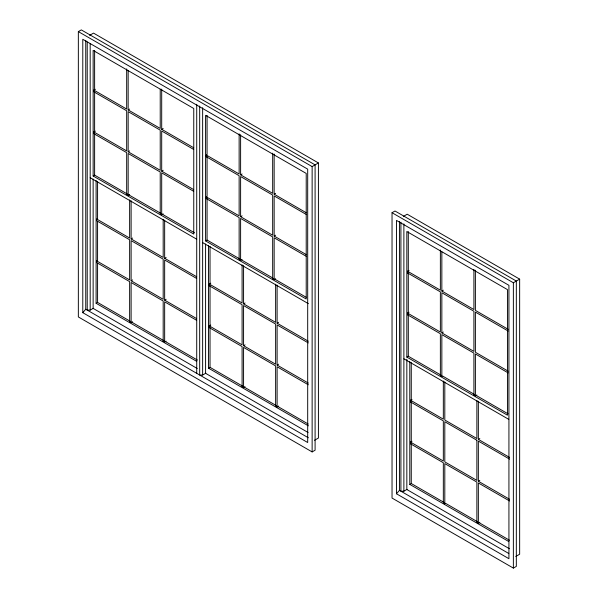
<?xml version="1.0" encoding="UTF-8"?>
<svg xmlns="http://www.w3.org/2000/svg" width="598" height="598" viewBox="0 0 598 598"><rect width="100%" height="100%" fill="white"/><g stroke="black" fill="none" stroke-linecap="round" stroke-linejoin="round"><path stroke-width="0.9" d="M82.786 312.672L82.786 39.296L307.693 169.144L307.693 442.52L82.786 312.672L85.746 309.256L85.746 40.387M396.474 493.776L396.474 220.408L508.928 285.328L508.928 558.704L396.474 493.776L399.434 490.36L399.434 221.499M78.345 31.612L81.306 29.9L315.094 164.876L315.094 450.212L312.134 451.916L78.345 316.94L78.345 31.612L312.134 166.588L318.42 162.955L318.42 438.035L314.533 440.278M89.625 35.349L93.512 33.107L318.42 162.955M129.639 194.492L128.159 195.344L126.679 194.492L126.679 152.632L93.879 133.698L93.879 131.986L126.679 150.928L126.679 110.772L93.879 91.838L93.879 90.126L95.359 89.274M128.159 70.699L128.159 109.92L129.639 109.068M93.879 131.986L95.359 131.134M161.699 89.132L161.699 129.28L163.179 128.428M128.159 151.78L160.219 170.288L160.219 130.14L128.159 111.624L128.159 151.78L129.639 150.928M93.139 175.984L193.759 234.072L193.759 108.492L93.139 50.404L93.139 175.984L94.619 175.132L127.419 194.066L126.679 194.492M193.7 149.463L161.699 130.992L161.699 171.14L163.179 170.288M242.093 259.42L240.613 260.272L239.133 259.42L239.133 217.56L206.332 198.618L206.332 196.914L239.133 215.848L239.133 175.7L206.332 156.758L206.332 155.054L207.072 154.628L207.072 115.407M132.599 321.784L131.119 322.636L129.639 321.784L129.639 281.628L96.839 262.694L96.839 260.982L129.639 279.924L129.639 239.768L96.839 220.834L96.839 219.122L97.579 218.696L97.579 181.486M206.332 156.758L207.072 156.332L207.072 196.488L206.332 196.914M128.159 195.344L128.159 153.484L160.219 172L160.219 213.86L161.699 214.712L163.179 213.86M240.613 134.692L240.613 174.84L242.093 173.988M131.119 200.779L131.119 238.916L132.599 238.064M96.839 260.982L97.579 260.556L97.579 221.342M206.332 198.618L207.072 198.192L207.072 240.052L239.873 258.994M274.153 154.052L274.153 194.208L275.633 193.356M164.659 220.139L164.659 258.284L166.139 257.424M240.613 216.7L272.673 235.216L272.673 195.06L240.613 176.552L240.613 216.7L242.093 215.848M131.119 280.776L163.179 299.284L163.179 259.136L131.119 240.628L131.119 280.776L132.599 279.924M96.099 180.484L96.099 303.276L97.579 302.416L130.379 321.358L129.639 321.784M205.592 240.912L306.213 299L306.213 173.42L205.592 115.332L205.592 240.912L207.072 240.052M87.226 42.017L87.226 310.108L90.178 310.108L93.325 308.291M306.154 214.39L274.153 195.912L274.153 236.068L275.633 235.216M196.66 278.466L164.659 259.988L164.659 300.144L166.139 299.284M245.053 386.704L243.573 387.564L242.093 386.704L242.093 346.556L209.293 327.622L209.293 325.91L242.093 344.844L242.093 304.696L209.293 285.762L209.293 284.05L210.773 283.198M209.293 285.762L210.033 285.336L210.033 325.484M131.119 322.636L131.119 282.488L163.179 300.996L163.179 341.144L163.919 340.718L131.859 322.21M240.613 260.272L240.613 218.412L272.673 236.92L272.673 278.78L273.413 278.354M163.179 341.144L164.659 342.004L166.139 341.144M272.673 278.78L274.153 279.64L275.633 278.78M392.034 212.716L394.994 211.004L516.328 281.06L516.328 566.388L513.368 568.1L392.034 498.052L392.034 212.716L513.368 282.764L519.655 279.139L519.655 554.219L515.775 556.461M243.573 265.699L243.573 303.844L245.053 302.984M209.293 325.91L210.773 325.058M209.293 327.622L210.033 327.196L210.033 367.344L242.833 386.278L242.093 386.704M403.314 216.454L407.201 214.211L519.655 279.139M277.113 285.067L277.113 323.204L278.593 322.352M243.573 345.704L275.633 364.212L275.633 324.056L243.573 305.548L243.573 345.704L245.053 344.844M208.553 245.412L208.553 368.196L210.033 367.344M199.68 106.01L199.68 375.036L202.64 375.036L205.779 373.219M473.848 394.075L442.587 376.03L441.847 376.456L440.367 375.604L440.367 333.736L407.574 314.802L407.574 313.098L440.367 332.032L440.367 291.876L407.574 272.942L407.574 271.238L409.047 270.378M407.574 272.942L408.307 272.516M308.314 342.923L277.113 324.916L277.113 365.064L278.593 364.212M441.847 251.81L441.847 291.024L443.327 290.172M407.574 313.098L409.047 312.238M407.574 314.802L408.307 314.376M243.573 387.564L243.573 347.408L275.633 365.916L275.633 406.072L276.373 405.646L244.313 387.138M275.633 406.072L277.113 406.924L278.593 406.072M441.847 332.884L473.908 351.392L473.908 311.244L441.847 292.736L441.847 332.884L443.327 332.032M406.834 357.088L507.448 415.184L507.448 289.604L406.834 231.508L406.834 357.088L408.307 356.236L440.307 374.714M440.367 375.604L441.107 375.17M476.808 521.366L445.547 503.314L444.807 503.748L443.327 502.888L443.327 462.74L410.527 443.798L410.527 442.094L443.327 461.028L443.327 420.88L410.527 401.938L410.527 400.234L412.007 399.382M410.527 401.938L411.267 401.512M441.847 376.456L441.847 334.596L473.908 353.104L473.908 394.964L474.648 394.538M473.908 394.964L475.388 395.816L476.868 394.964M410.527 442.094L412.007 441.242M410.527 443.798L411.267 443.372M478.348 401.251L478.348 439.388L479.828 438.536M409.787 361.588L409.787 484.38L411.267 483.528L443.268 501.999M400.914 222.194L400.914 491.212L403.874 491.212L407.014 489.396M509.548 459.107L478.348 441.092L478.348 481.248L479.828 480.396M443.327 502.888L444.067 502.462M444.807 503.748L444.807 463.592L476.868 482.1L476.868 522.256L477.608 521.83M476.868 522.256L478.348 523.108L479.828 522.256M93.879 90.126L126.679 109.068L126.679 68.912M128.159 109.92L160.219 128.428L160.219 89.207M161.699 129.28L193.7 147.758M206.332 155.054L239.133 173.988L239.133 133.84M240.613 174.84L272.673 193.356L272.673 153.2M274.153 194.208L306.154 212.679M407.574 271.238L440.367 290.172L440.367 250.016M441.847 291.024L473.908 309.532L473.908 269.384M508.188 329.326L475.388 310.392L475.388 270.236M508.188 331.038L475.388 312.096L475.388 352.252L508.188 371.186M161.699 171.14L193.7 189.618M274.153 236.068L306.154 254.539M193.7 191.323L161.699 172.852L161.699 214.712M306.154 256.25L274.153 237.78L274.153 279.64M508.188 372.898L475.388 353.956L475.388 395.816M128.899 194.918L160.959 213.426M162.439 214.286L194.44 232.757M241.353 259.846L272.613 277.891M274.893 279.206L306.094 297.221M476.128 395.39L508.128 413.868M90.178 177.696L196.72 239.2M202.64 242.616L308.366 303.657M403.874 358.8L508.793 419.377M96.839 219.122L129.639 238.064L129.639 199.926M131.119 238.916L163.179 257.424L163.179 219.287M164.659 258.284L196.66 276.754M209.293 284.05L242.093 302.984L242.093 264.847M243.573 303.844L275.633 322.352L275.633 284.214M277.113 323.204L308.314 341.219M410.527 400.234L443.327 419.168L443.327 381.031M478.348 439.388L509.548 457.403M164.659 300.144L196.66 318.614M277.113 365.064L308.314 383.079M478.348 481.248L509.548 499.263M196.66 320.326L164.659 301.848L164.659 342.004M308.314 384.791L277.113 366.776L277.113 406.924M509.548 500.967L478.348 482.96L478.348 523.108M165.399 341.57L197.4 360.048M277.853 406.498L308.254 424.049M479.088 522.682L509.489 540.233M96.099 303.276L196.72 361.364M208.553 368.196L308.374 425.828M409.787 484.38L508.808 541.549M197.258 368.51L93.139 308.396L93.139 179.079M308.097 432.504L205.592 373.324L205.592 244.006M509.332 548.687L406.834 489.508L406.834 359.256M85.746 309.256L308.366 437.788M399.434 490.36L508.801 553.501M513.368 282.764L513.368 568.1M476.868 400.391L476.868 438.536L444.807 420.02L444.807 381.883M411.267 362.597L411.267 399.808M411.267 402.447L411.267 441.668M411.267 444.307L411.267 483.528M408.307 231.59L408.307 270.804M408.307 273.45L408.307 312.664M408.307 315.303L408.307 356.236M403.874 223.899L403.874 491.212M312.134 166.588L312.134 451.916M210.033 246.413L210.033 283.624M202.64 107.715L202.64 375.036M196.72 104.299L196.72 373.324M97.579 263.202L97.579 302.416M94.619 50.479L94.619 89.7M94.619 91.412L94.619 131.56M94.619 133.272L94.619 175.132M90.178 43.721L90.178 310.108M476.868 440.24L444.807 421.732L444.807 461.88L476.868 480.396L476.868 440.24"/></g></svg>
